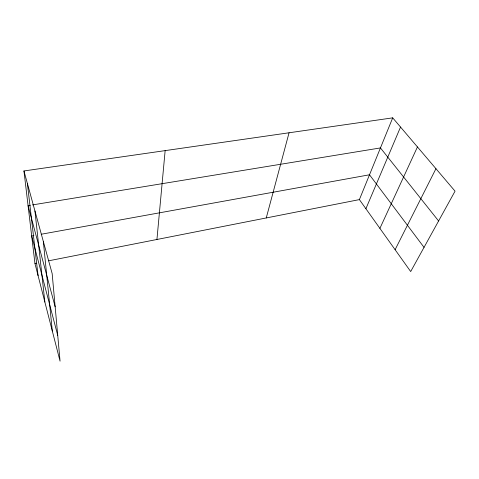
<?xml version="1.0" encoding="UTF-8"?>
<svg xmlns="http://www.w3.org/2000/svg" width="479" height="479" viewBox="0 0 479 479"><rect width="100%" height="100%" fill="white"/><g stroke="black" fill="none" stroke-linecap="round" stroke-linejoin="round"><path stroke-width="0.72" d="M156.938 239.482L165.147 150.622M266.258 217.951L289.059 132.779M359.394 199.605L392.708 117.852L455.05 191.163L410.683 271.557L359.394 199.605L48.678 260.804M365.896 208.73L400.534 127.049M379.901 228.375L417.449 146.939M395.103 249.703L435.95 168.698M392.708 117.852L23.95 170.955L52.163 273.605L60.055 361.148L34.955 263.51L36.398 263.222M33.877 235.578L31.68 235.979L57.737 335.474M41.212 234.249L369.507 174.781L424.035 247.362M30.279 205.275L28.075 205.635L55.157 306.817M32.482 204.916L380.452 147.921L438.596 220.969M23.95 170.955L34.955 263.51M27.399 183.511L38.081 275.664M34.949 210.976L44.858 302.039M43.344 241.518L52.313 331.043"/></g></svg>
